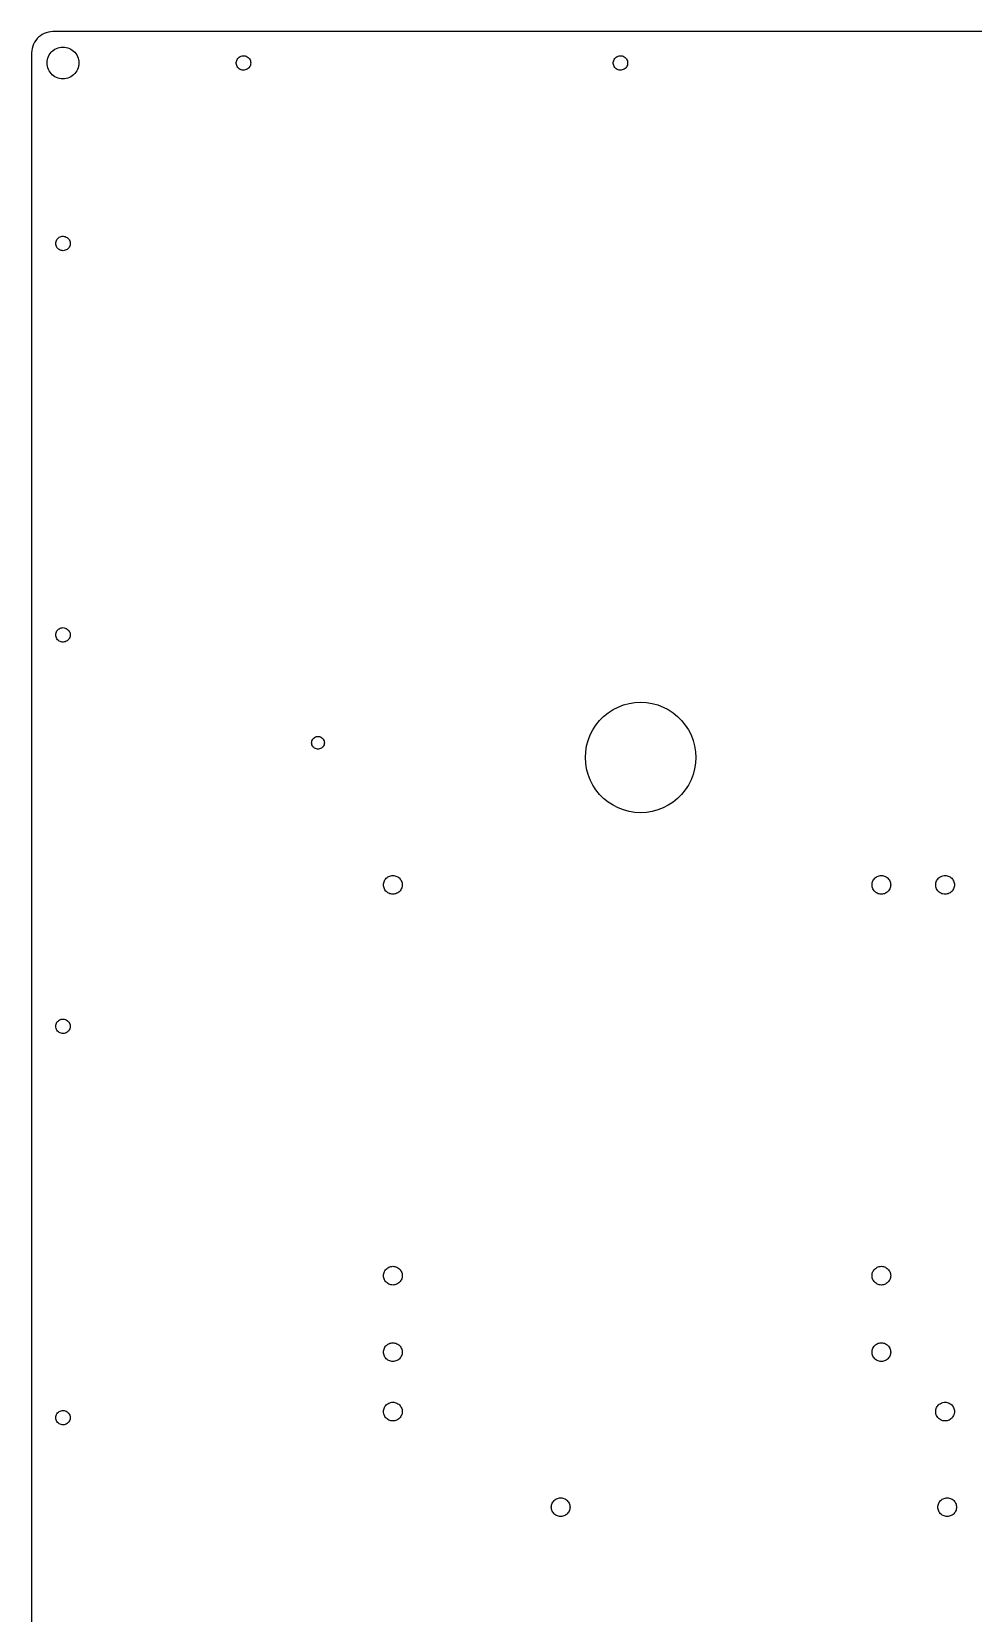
# Model space of a CAD drawing. Header units: metres. Extents: x -227 to 227, y -372 to 372.
# Drawn here: x -227.4 to -5.7, y 0 to 372.4 of the extents above; entities that cross this region are included whole.
import ezdxf

# ---------------------------------------------------------------- set-up
doc = ezdxf.new("R2010")
doc.units = ezdxf.units.M

msp = doc.modelspace()

# ---------------------------------------------------------------- linework, layer by layer
for p, q in [((-222.375, 372.375), (-222.898, 372.348)), ((222.375, 372.375), (-222.375, 372.375)), ((-227.13, 368.92), (-227.266, 368.415)), ((-226.943, 369.409), (-227.13, 368.92)), ((-226.705, 369.875), (-226.943, 369.409)), ((-226.42, 370.314), (-226.705, 369.875)), ((-226.091, 370.721), (-226.42, 370.314)), ((-225.721, 371.091), (-226.091, 370.721)), ((-225.314, 371.42), (-225.721, 371.091)), ((-224.875, 371.705), (-225.314, 371.42)), ((-224.409, 371.943), (-224.875, 371.705)), ((-223.92, 372.13), (-224.409, 371.943)), ((-223.415, 372.266), (-223.92, 372.13)), ((-222.898, 372.348), (-223.415, 372.266)), ((-221.159, 368.566), (-220.78, 368.668)), ((-220.78, 368.668), (-220.392, 368.729)), ((-220.392, 368.729), (-220, 368.75)), ((-220, 368.75), (-219.608, 368.729)), ((-219.608, 368.729), (-219.22, 368.668)), ((-219.22, 368.668), (-218.841, 368.566)), ((-227.348, 367.898), (-227.375, 367.375)), ((-227.375, 367.375), (-227.375, -367.375)), ((-227.266, 368.415), (-227.348, 367.898)), ((-223.75, 365), (-223.729, 365.392)), ((-223.729, 364.608), (-223.75, 365)), ((-223.729, 365.392), (-223.668, 365.78)), ((-223.668, 365.78), (-223.566, 366.159)), ((-223.566, 366.159), (-223.426, 366.525)), ((-223.426, 366.525), (-223.248, 366.875)), ((-223.248, 366.875), (-223.034, 367.204)), ((-223.034, 367.204), (-222.787, 367.509)), ((-222.787, 367.509), (-222.509, 367.787)), ((-222.509, 367.787), (-222.204, 368.034)), ((-222.204, 368.034), (-221.875, 368.248)), ((-221.875, 368.248), (-221.525, 368.426)), ((-221.525, 368.426), (-221.159, 368.566)), ((-218.841, 368.566), (-218.475, 368.426)), ((-218.475, 368.426), (-218.125, 368.248)), ((-218.125, 368.248), (-217.796, 368.034)), ((-217.796, 368.034), (-217.491, 367.787)), ((-217.491, 367.787), (-217.213, 367.509)), ((-217.213, 367.509), (-216.966, 367.204)), ((-216.966, 367.204), (-216.752, 366.875)), ((-216.752, 366.875), (-216.574, 366.525)), ((-216.574, 366.525), (-216.434, 366.159)), ((-216.434, 366.159), (-216.332, 365.78)), ((-216.332, 365.78), (-216.271, 365.392)), ((-216.271, 365.392), (-216.25, 365)), ((-216.25, 365), (-216.271, 364.608)), ((-179.195, 365.124), (-179.159, 365.37)), ((-179.195, 364.876), (-179.195, 365.124)), ((-179.159, 365.37), (-179.088, 365.607)), ((-179.088, 365.607), (-178.982, 365.832)), ((-178.982, 365.832), (-178.846, 366.039)), ((-178.846, 366.039), (-178.68, 366.224)), ((-178.68, 366.224), (-178.489, 366.383)), ((-178.489, 366.383), (-178.277, 366.512)), ((-178.277, 366.512), (-178.049, 366.609)), ((-178.049, 366.609), (-177.809, 366.672)), ((-177.809, 366.672), (-177.562, 366.699)), ((-177.562, 366.699), (-177.314, 366.69)), ((-177.314, 366.69), (-177.07, 366.645)), ((-177.07, 366.645), (-176.835, 366.565)), ((-176.835, 366.565), (-176.614, 366.451)), ((-176.614, 366.451), (-176.413, 366.307)), ((-176.413, 366.307), (-176.234, 366.134)), ((-176.234, 366.134), (-176.082, 365.938)), ((-176.082, 365.938), (-175.961, 365.722)), ((-175.961, 365.722), (-175.872, 365.49)), ((-175.872, 365.49), (-175.818, 365.248)), ((-175.818, 365.248), (-175.8, 365)), ((-175.8, 365), (-175.818, 364.752)), ((-90.4455, 365.124), (-90.4093, 365.37)), ((-90.4455, 364.876), (-90.4455, 365.124)), ((-90.4093, 365.37), (-90.3378, 365.607)), ((-90.3378, 365.607), (-90.2325, 365.832)), ((-90.2325, 365.832), (-90.0955, 366.039)), ((-90.0955, 366.039), (-89.9299, 366.224)), ((-89.9299, 366.224), (-89.7392, 366.383)), ((-89.7392, 366.383), (-89.5273, 366.512)), ((-89.5273, 366.512), (-89.2989, 366.609)), ((-89.2989, 366.609), (-89.0588, 366.672)), ((-89.0588, 366.672), (-88.8121, 366.699)), ((-88.8121, 366.699), (-88.5641, 366.69)), ((-88.5641, 366.69), (-88.32, 366.645)), ((-88.32, 366.645), (-88.0851, 366.565)), ((-88.0851, 366.565), (-87.8644, 366.451)), ((-87.8644, 366.451), (-87.6626, 366.307)), ((-87.6626, 366.307), (-87.4839, 366.134)), ((-87.4839, 366.134), (-87.3322, 365.938)), ((-87.3322, 365.938), (-87.2107, 365.722)), ((-87.2107, 365.722), (-87.1221, 365.49)), ((-87.1221, 365.49), (-87.0681, 365.248)), ((-87.0681, 365.248), (-87.05, 365)), ((-87.05, 365), (-87.0681, 364.752)), ((-223.668, 364.22), (-223.729, 364.608)), ((-223.566, 363.841), (-223.668, 364.22)), ((-223.426, 363.475), (-223.566, 363.841)), ((-223.248, 363.125), (-223.426, 363.475)), ((-223.034, 362.796), (-223.248, 363.125)), ((-222.787, 362.491), (-223.034, 362.796)), ((-222.509, 362.213), (-222.787, 362.491)), ((-222.204, 361.966), (-222.509, 362.213)), ((-221.875, 361.752), (-222.204, 361.966)), ((-221.525, 361.574), (-221.875, 361.752)), ((-221.159, 361.434), (-221.525, 361.574)), ((-220.78, 361.332), (-221.159, 361.434)), ((-220.392, 361.271), (-220.78, 361.332)), ((-220, 361.25), (-220.392, 361.271)), ((-219.608, 361.271), (-220, 361.25)), ((-219.22, 361.332), (-219.608, 361.271)), ((-218.841, 361.434), (-219.22, 361.332)), ((-218.475, 361.574), (-218.841, 361.434)), ((-218.125, 361.752), (-218.475, 361.574)), ((-217.796, 361.966), (-218.125, 361.752)), ((-217.491, 362.213), (-217.796, 361.966)), ((-217.213, 362.491), (-217.491, 362.213)), ((-216.966, 362.796), (-217.213, 362.491)), ((-216.752, 363.125), (-216.966, 362.796)), ((-216.574, 363.475), (-216.752, 363.125)), ((-216.434, 363.841), (-216.574, 363.475)), ((-216.332, 364.22), (-216.434, 363.841)), ((-216.271, 364.608), (-216.332, 364.22)), ((-179.159, 364.63), (-179.195, 364.876)), ((-179.088, 364.393), (-179.159, 364.63)), ((-178.982, 364.168), (-179.088, 364.393)), ((-178.846, 363.961), (-178.982, 364.168)), ((-178.68, 363.776), (-178.846, 363.961)), ((-178.489, 363.617), (-178.68, 363.776)), ((-178.277, 363.488), (-178.489, 363.617)), ((-178.049, 363.391), (-178.277, 363.488)), ((-177.809, 363.328), (-178.049, 363.391)), ((-177.562, 363.301), (-177.809, 363.328)), ((-177.314, 363.31), (-177.562, 363.301)), ((-177.07, 363.355), (-177.314, 363.31)), ((-176.835, 363.435), (-177.07, 363.355)), ((-176.614, 363.549), (-176.835, 363.435)), ((-176.413, 363.693), (-176.614, 363.549)), ((-176.234, 363.866), (-176.413, 363.693)), ((-176.082, 364.062), (-176.234, 363.866)), ((-175.961, 364.278), (-176.082, 364.062)), ((-175.872, 364.51), (-175.961, 364.278)), ((-175.818, 364.752), (-175.872, 364.51)), ((-90.4093, 364.63), (-90.4455, 364.876)), ((-90.3378, 364.393), (-90.4093, 364.63)), ((-90.2325, 364.168), (-90.3378, 364.393)), ((-90.0955, 363.961), (-90.2325, 364.168)), ((-89.9299, 363.776), (-90.0955, 363.961)), ((-89.7392, 363.617), (-89.9299, 363.776)), ((-89.5273, 363.488), (-89.7392, 363.617)), ((-89.2989, 363.391), (-89.5273, 363.488)), ((-89.0588, 363.328), (-89.2989, 363.391)), ((-88.8121, 363.301), (-89.0588, 363.328)), ((-88.5641, 363.31), (-88.8121, 363.301)), ((-88.32, 363.355), (-88.5641, 363.31)), ((-88.0851, 363.435), (-88.32, 363.355)), ((-87.8644, 363.549), (-88.0851, 363.435)), ((-87.6626, 363.693), (-87.8644, 363.549)), ((-87.4839, 363.866), (-87.6626, 363.693)), ((-87.3322, 364.062), (-87.4839, 363.866)), ((-87.2107, 364.278), (-87.3322, 364.062)), ((-87.1221, 364.51), (-87.2107, 364.278)), ((-87.0681, 364.752), (-87.1221, 364.51)), ((-220.886, 323.951), (-220.665, 324.065)), ((-220.665, 324.065), (-220.43, 324.145)), ((-220.43, 324.145), (-220.186, 324.19)), ((-220.186, 324.19), (-219.938, 324.199)), ((-219.938, 324.199), (-219.691, 324.172)), ((-219.691, 324.172), (-219.451, 324.109)), ((-219.451, 324.109), (-219.223, 324.012)), ((-219.223, 324.012), (-219.011, 323.883)), ((-221.7, 322.5), (-221.682, 322.748)), ((-221.682, 322.252), (-221.7, 322.5)), ((-221.682, 322.748), (-221.628, 322.99)), ((-221.628, 322.01), (-221.682, 322.252)), ((-221.628, 322.99), (-221.539, 323.222)), ((-221.539, 321.778), (-221.628, 322.01)), ((-221.539, 323.222), (-221.418, 323.438)), ((-221.418, 321.562), (-221.539, 321.778)), ((-221.418, 323.438), (-221.266, 323.634)), ((-221.266, 321.366), (-221.418, 321.562)), ((-221.266, 323.634), (-221.087, 323.807)), ((-221.087, 321.193), (-221.266, 321.366)), ((-221.087, 323.807), (-220.886, 323.951)), ((-220.886, 321.049), (-221.087, 321.193)), ((-220.665, 320.935), (-220.886, 321.049)), ((-220.43, 320.855), (-220.665, 320.935)), ((-220.186, 320.81), (-220.43, 320.855)), ((-219.938, 320.801), (-220.186, 320.81)), ((-219.691, 320.828), (-219.938, 320.801)), ((-219.451, 320.891), (-219.691, 320.828)), ((-219.223, 320.988), (-219.451, 320.891)), ((-219.011, 321.117), (-219.223, 320.988)), ((-219.011, 323.883), (-218.82, 323.724)), ((-218.82, 321.276), (-219.011, 321.117)), ((-218.82, 323.724), (-218.654, 323.539)), ((-218.654, 321.461), (-218.82, 321.276)), ((-218.654, 323.539), (-218.518, 323.332)), ((-218.518, 321.668), (-218.654, 321.461)), ((-218.518, 323.332), (-218.412, 323.107)), ((-218.412, 321.893), (-218.518, 321.668)), ((-218.412, 323.107), (-218.341, 322.87)), ((-218.341, 322.13), (-218.412, 321.893)), ((-218.341, 322.87), (-218.305, 322.624)), ((-218.305, 322.376), (-218.341, 322.13)), ((-218.305, 322.624), (-218.305, 322.376)), ((-221.628, 230.847), (-221.539, 231.079)), ((-221.539, 231.079), (-221.418, 231.295)), ((-221.418, 231.295), (-221.266, 231.492)), ((-221.266, 231.492), (-221.087, 231.664)), ((-221.087, 231.664), (-220.886, 231.808)), ((-220.886, 231.808), (-220.665, 231.922)), ((-220.665, 231.922), (-220.43, 232.002)), ((-220.43, 232.002), (-220.186, 232.047)), ((-220.186, 232.047), (-219.938, 232.056)), ((-219.938, 232.056), (-219.691, 232.029)), ((-219.691, 232.029), (-219.451, 231.966)), ((-219.451, 231.966), (-219.223, 231.869)), ((-219.223, 231.869), (-219.011, 231.74)), ((-219.011, 231.74), (-218.82, 231.581)), ((-218.82, 231.581), (-218.654, 231.396)), ((-218.654, 231.396), (-218.518, 231.189)), ((-218.518, 231.189), (-218.412, 230.964)), ((-218.412, 230.964), (-218.341, 230.727)), ((-221.7, 230.357), (-221.682, 230.605)), ((-221.682, 230.11), (-221.7, 230.357)), ((-221.682, 230.605), (-221.628, 230.847)), ((-221.628, 229.867), (-221.682, 230.11)), ((-221.539, 229.636), (-221.628, 229.867)), ((-221.418, 229.419), (-221.539, 229.636)), ((-221.266, 229.223), (-221.418, 229.419)), ((-221.087, 229.05), (-221.266, 229.223)), ((-220.886, 228.906), (-221.087, 229.05)), ((-220.665, 228.793), (-220.886, 228.906)), ((-220.43, 228.712), (-220.665, 228.793)), ((-220.186, 228.667), (-220.43, 228.712)), ((-219.938, 228.658), (-220.186, 228.667)), ((-219.691, 228.685), (-219.938, 228.658)), ((-219.451, 228.748), (-219.691, 228.685)), ((-219.223, 228.845), (-219.451, 228.748)), ((-219.011, 228.975), (-219.223, 228.845)), ((-218.82, 229.133), (-219.011, 228.975)), ((-218.654, 229.318), (-218.82, 229.133)), ((-218.518, 229.525), (-218.654, 229.318)), ((-218.412, 229.75), (-218.518, 229.525)), ((-218.341, 229.988), (-218.412, 229.75)), ((-218.341, 230.727), (-218.305, 230.481)), ((-218.305, 230.233), (-218.341, 229.988)), ((-218.305, 230.481), (-218.305, 230.233)), ((-91.6412, 212.017), (-90.5, 212.758)), ((-90.5, 212.758), (-89.2876, 213.376)), ((-89.2876, 213.376), (-88.0172, 213.864)), ((-88.0172, 213.864), (-86.7029, 214.216)), ((-86.7029, 214.216), (-85.3589, 214.429)), ((-85.3589, 214.429), (-84, 214.5)), ((-84, 214.5), (-82.6411, 214.429)), ((-82.6411, 214.429), (-81.2971, 214.216)), ((-81.2971, 214.216), (-79.9828, 213.864)), ((-79.9828, 213.864), (-78.7124, 213.376)), ((-78.7124, 213.376), (-77.5, 212.758)), ((-77.5, 212.758), (-76.3588, 212.017)), ((-95.2583, 208), (-94.5172, 209.141)), ((-94.5172, 209.141), (-93.6609, 210.199)), ((-93.6609, 210.199), (-92.6987, 211.161)), ((-92.6987, 211.161), (-91.6412, 212.017)), ((-76.3588, 212.017), (-75.3013, 211.161)), ((-75.3013, 211.161), (-74.3391, 210.199)), ((-74.3391, 210.199), (-73.4828, 209.141)), ((-73.4828, 209.141), (-72.7417, 208)), ((-161.45, 204.95), (-161.43, 205.197)), ((-161.43, 204.703), (-161.45, 204.95)), ((-161.43, 205.197), (-161.369, 205.437)), ((-161.369, 205.437), (-161.269, 205.664)), ((-161.269, 205.664), (-161.134, 205.871)), ((-161.134, 205.871), (-160.966, 206.054)), ((-160.966, 206.054), (-160.77, 206.206)), ((-160.77, 206.206), (-160.553, 206.324)), ((-160.553, 206.324), (-160.318, 206.404)), ((-160.318, 206.404), (-160.074, 206.445)), ((-160.074, 206.445), (-159.826, 206.445)), ((-159.826, 206.445), (-159.582, 206.404)), ((-159.582, 206.404), (-159.347, 206.324)), ((-159.347, 206.324), (-159.13, 206.206)), ((-159.13, 206.206), (-158.934, 206.054)), ((-158.934, 206.054), (-158.766, 205.871)), ((-158.766, 205.871), (-158.631, 205.664)), ((-158.631, 205.664), (-158.531, 205.437)), ((-158.531, 205.437), (-158.47, 205.197)), ((-158.47, 205.197), (-158.45, 204.95)), ((-158.45, 204.95), (-158.47, 204.703)), ((-96.7159, 204.203), (-96.3637, 205.517)), ((-96.3637, 205.517), (-95.8761, 206.788)), ((-95.8761, 206.788), (-95.2583, 208)), ((-72.7417, 208), (-72.1239, 206.788)), ((-72.1239, 206.788), (-71.6363, 205.517)), ((-71.6363, 205.517), (-71.2841, 204.203)), ((-161.369, 204.463), (-161.43, 204.703)), ((-161.269, 204.236), (-161.369, 204.463)), ((-161.134, 204.029), (-161.269, 204.236)), ((-160.966, 203.846), (-161.134, 204.029)), ((-160.77, 203.694), (-160.966, 203.846)), ((-160.553, 203.576), (-160.77, 203.694)), ((-160.318, 203.496), (-160.553, 203.576)), ((-160.074, 203.455), (-160.318, 203.496)), ((-159.826, 203.455), (-160.074, 203.455)), ((-159.582, 203.496), (-159.826, 203.455)), ((-159.347, 203.576), (-159.582, 203.496)), ((-159.13, 203.694), (-159.347, 203.576)), ((-158.934, 203.846), (-159.13, 203.694)), ((-158.766, 204.029), (-158.934, 203.846)), ((-158.631, 204.236), (-158.766, 204.029)), ((-158.531, 204.463), (-158.631, 204.236)), ((-158.47, 204.703), (-158.531, 204.463)), ((-97, 201.5), (-96.9288, 202.859)), ((-96.9288, 200.141), (-97, 201.5)), ((-96.9288, 202.859), (-96.7159, 204.203)), ((-71.2841, 204.203), (-71.0712, 202.859)), ((-71.0712, 202.859), (-71, 201.5)), ((-71, 201.5), (-71.0712, 200.141)), ((-96.7159, 198.797), (-96.9288, 200.141)), ((-96.3637, 197.483), (-96.7159, 198.797)), ((-95.8761, 196.212), (-96.3637, 197.483)), ((-71.6363, 197.483), (-72.1239, 196.212)), ((-71.2841, 198.797), (-71.6363, 197.483)), ((-71.0712, 200.141), (-71.2841, 198.797)), ((-95.2583, 195), (-95.8761, 196.212)), ((-94.5172, 193.859), (-95.2583, 195)), ((-93.6609, 192.801), (-94.5172, 193.859)), ((-73.4828, 193.859), (-74.3391, 192.801)), ((-72.7417, 195), (-73.4828, 193.859)), ((-72.1239, 196.212), (-72.7417, 195)), ((-92.6987, 191.839), (-93.6609, 192.801)), ((-91.6412, 190.983), (-92.6987, 191.839)), ((-90.5, 190.242), (-91.6412, 190.983)), ((-89.2876, 189.624), (-90.5, 190.242)), ((-77.5, 190.242), (-78.7124, 189.624)), ((-76.3588, 190.983), (-77.5, 190.242)), ((-75.3013, 191.839), (-76.3588, 190.983)), ((-74.3391, 192.801), (-75.3013, 191.839)), ((-88.0172, 189.136), (-89.2876, 189.624)), ((-86.7029, 188.784), (-88.0172, 189.136)), ((-85.3589, 188.571), (-86.7029, 188.784)), ((-84, 188.5), (-85.3589, 188.571)), ((-82.6411, 188.571), (-84, 188.5)), ((-81.2971, 188.784), (-82.6411, 188.571)), ((-79.9828, 189.136), (-81.2971, 188.784)), ((-78.7124, 189.624), (-79.9828, 189.136)), ((-144.52, 171.5), (-144.506, 171.746)), ((-144.506, 171.254), (-144.52, 171.5)), ((-144.506, 171.746), (-144.465, 171.99)), ((-144.465, 171.99), (-144.397, 172.227)), ((-144.397, 172.227), (-144.302, 172.455)), ((-144.302, 172.455), (-144.183, 172.67)), ((-144.183, 172.67), (-144.04, 172.872)), ((-144.04, 172.872), (-143.876, 173.056)), ((-143.876, 173.056), (-143.692, 173.22)), ((-143.692, 173.22), (-143.49, 173.363)), ((-143.49, 173.363), (-143.275, 173.482)), ((-143.275, 173.482), (-143.047, 173.577)), ((-143.047, 173.577), (-142.81, 173.645)), ((-142.81, 173.645), (-142.566, 173.686)), ((-142.566, 173.686), (-142.32, 173.7)), ((-142.32, 173.7), (-142.074, 173.686)), ((-142.074, 173.686), (-141.83, 173.645)), ((-141.83, 173.645), (-141.593, 173.577)), ((-141.593, 173.577), (-141.365, 173.482)), ((-141.365, 173.482), (-141.15, 173.363)), ((-141.15, 173.363), (-140.948, 173.22)), ((-140.948, 173.22), (-140.764, 173.056)), ((-140.764, 173.056), (-140.6, 172.872)), ((-140.6, 172.872), (-140.457, 172.67)), ((-140.457, 172.67), (-140.338, 172.455)), ((-140.338, 172.455), (-140.243, 172.227)), ((-140.243, 172.227), (-140.175, 171.99)), ((-140.175, 171.99), (-140.134, 171.746)), ((-140.134, 171.746), (-140.12, 171.5)), ((-140.12, 171.5), (-140.134, 171.254)), ((-29.52, 171.5), (-29.5062, 171.746)), ((-29.5062, 171.254), (-29.52, 171.5)), ((-29.5062, 171.746), (-29.4648, 171.99)), ((-29.4648, 171.99), (-29.3965, 172.227)), ((-29.3965, 172.227), (-29.3021, 172.455)), ((-29.3021, 172.455), (-29.1828, 172.67)), ((-29.1828, 172.67), (-29.04, 172.872)), ((-29.04, 172.872), (-28.8756, 173.056)), ((-28.8756, 173.056), (-28.6917, 173.22)), ((-28.6917, 173.22), (-28.4905, 173.363)), ((-28.4905, 173.363), (-28.2745, 173.482)), ((-28.2745, 173.482), (-28.0466, 173.577)), ((-28.0466, 173.577), (-27.8095, 173.645)), ((-27.8095, 173.645), (-27.5663, 173.686)), ((-27.5663, 173.686), (-27.32, 173.7)), ((-27.32, 173.7), (-27.0737, 173.686)), ((-27.0737, 173.686), (-26.8304, 173.645)), ((-26.8304, 173.645), (-26.5934, 173.577)), ((-26.5934, 173.577), (-26.3654, 173.482)), ((-26.3654, 173.482), (-26.1495, 173.363)), ((-26.1495, 173.363), (-25.9483, 173.22)), ((-25.9483, 173.22), (-25.7644, 173.056)), ((-25.7644, 173.056), (-25.6, 172.872)), ((-25.6, 172.872), (-25.4572, 172.67)), ((-25.4572, 172.67), (-25.3379, 172.455)), ((-25.3379, 172.455), (-25.2435, 172.227)), ((-25.2435, 172.227), (-25.1752, 171.99)), ((-25.1752, 171.99), (-25.1338, 171.746)), ((-25.1338, 171.746), (-25.12, 171.5)), ((-25.12, 171.5), (-25.1338, 171.254)), ((-14.52, 171.5), (-14.5062, 171.746)), ((-14.5062, 171.254), (-14.52, 171.5)), ((-14.5062, 171.746), (-14.4648, 171.99)), ((-14.4648, 171.99), (-14.3965, 172.227)), ((-14.3965, 172.227), (-14.3021, 172.455)), ((-14.3021, 172.455), (-14.1828, 172.67)), ((-14.1828, 172.67), (-14.04, 172.872)), ((-14.04, 172.872), (-13.8756, 173.056)), ((-13.8756, 173.056), (-13.6917, 173.22)), ((-13.6917, 173.22), (-13.4905, 173.363)), ((-13.4905, 173.363), (-13.2745, 173.482)), ((-13.2745, 173.482), (-13.0466, 173.577)), ((-13.0466, 173.577), (-12.8095, 173.645)), ((-12.8095, 173.645), (-12.5663, 173.686)), ((-12.5663, 173.686), (-12.32, 173.7)), ((-12.32, 173.7), (-12.0737, 173.686)), ((-12.0737, 173.686), (-11.8304, 173.645)), ((-11.8304, 173.645), (-11.5934, 173.577)), ((-11.5934, 173.577), (-11.3654, 173.482)), ((-11.3654, 173.482), (-11.1495, 173.363)), ((-11.1495, 173.363), (-10.9483, 173.22)), ((-10.9483, 173.22), (-10.7644, 173.056)), ((-10.7644, 173.056), (-10.6, 172.872)), ((-10.6, 172.872), (-10.4572, 172.67)), ((-10.4572, 172.67), (-10.3379, 172.455)), ((-10.3379, 172.455), (-10.2435, 172.227)), ((-10.2435, 172.227), (-10.1752, 171.99)), ((-10.1752, 171.99), (-10.1338, 171.746)), ((-10.1338, 171.746), (-10.12, 171.5)), ((-10.12, 171.5), (-10.1338, 171.254)), ((-144.465, 171.01), (-144.506, 171.254)), ((-144.397, 170.773), (-144.465, 171.01)), ((-144.302, 170.545), (-144.397, 170.773)), ((-144.183, 170.33), (-144.302, 170.545)), ((-144.04, 170.128), (-144.183, 170.33)), ((-143.876, 169.944), (-144.04, 170.128)), ((-143.692, 169.78), (-143.876, 169.944)), ((-143.49, 169.637), (-143.692, 169.78)), ((-143.275, 169.518), (-143.49, 169.637)), ((-143.047, 169.423), (-143.275, 169.518)), ((-142.81, 169.355), (-143.047, 169.423)), ((-142.566, 169.314), (-142.81, 169.355)), ((-142.32, 169.3), (-142.566, 169.314)), ((-142.074, 169.314), (-142.32, 169.3)), ((-141.83, 169.355), (-142.074, 169.314)), ((-141.593, 169.423), (-141.83, 169.355)), ((-141.365, 169.518), (-141.593, 169.423)), ((-141.15, 169.637), (-141.365, 169.518)), ((-140.948, 169.78), (-141.15, 169.637)), ((-140.764, 169.944), (-140.948, 169.78)), ((-140.6, 170.128), (-140.764, 169.944)), ((-140.457, 170.33), (-140.6, 170.128)), ((-140.338, 170.545), (-140.457, 170.33)), ((-140.243, 170.773), (-140.338, 170.545)), ((-140.175, 171.01), (-140.243, 170.773)), ((-140.134, 171.254), (-140.175, 171.01)), ((-29.4648, 171.01), (-29.5062, 171.254)), ((-29.3965, 170.773), (-29.4648, 171.01)), ((-29.3021, 170.545), (-29.3965, 170.773)), ((-29.1828, 170.33), (-29.3021, 170.545)), ((-29.04, 170.128), (-29.1828, 170.33)), ((-28.8756, 169.944), (-29.04, 170.128)), ((-28.6917, 169.78), (-28.8756, 169.944)), ((-28.4905, 169.637), (-28.6917, 169.78)), ((-28.2745, 169.518), (-28.4905, 169.637)), ((-28.0466, 169.423), (-28.2745, 169.518)), ((-27.8095, 169.355), (-28.0466, 169.423)), ((-27.5663, 169.314), (-27.8095, 169.355)), ((-27.32, 169.3), (-27.5663, 169.314)), ((-27.0737, 169.314), (-27.32, 169.3)), ((-26.8304, 169.355), (-27.0737, 169.314)), ((-26.5934, 169.423), (-26.8304, 169.355)), ((-26.3654, 169.518), (-26.5934, 169.423)), ((-26.1495, 169.637), (-26.3654, 169.518)), ((-25.9483, 169.78), (-26.1495, 169.637)), ((-25.7644, 169.944), (-25.9483, 169.78)), ((-25.6, 170.128), (-25.7644, 169.944)), ((-25.4572, 170.33), (-25.6, 170.128)), ((-25.3379, 170.545), (-25.4572, 170.33)), ((-25.2435, 170.773), (-25.3379, 170.545)), ((-25.1752, 171.01), (-25.2435, 170.773)), ((-25.1338, 171.254), (-25.1752, 171.01)), ((-14.4648, 171.01), (-14.5062, 171.254)), ((-14.3965, 170.773), (-14.4648, 171.01)), ((-14.3021, 170.545), (-14.3965, 170.773)), ((-14.1828, 170.33), (-14.3021, 170.545)), ((-14.04, 170.128), (-14.1828, 170.33)), ((-13.8756, 169.944), (-14.04, 170.128)), ((-13.6917, 169.78), (-13.8756, 169.944)), ((-13.4905, 169.637), (-13.6917, 169.78)), ((-13.2745, 169.518), (-13.4905, 169.637)), ((-13.0466, 169.423), (-13.2745, 169.518)), ((-12.8095, 169.355), (-13.0466, 169.423)), ((-12.5663, 169.314), (-12.8095, 169.355)), ((-12.32, 169.3), (-12.5663, 169.314)), ((-12.0737, 169.314), (-12.32, 169.3)), ((-11.8304, 169.355), (-12.0737, 169.314)), ((-11.5934, 169.423), (-11.8304, 169.355)), ((-11.3654, 169.518), (-11.5934, 169.423)), ((-11.1495, 169.637), (-11.3654, 169.518)), ((-10.9483, 169.78), (-11.1495, 169.637)), ((-10.7644, 169.944), (-10.9483, 169.78)), ((-10.6, 170.128), (-10.7644, 169.944)), ((-10.4572, 170.33), (-10.6, 170.128)), ((-10.3379, 170.545), (-10.4572, 170.33)), ((-10.2435, 170.773), (-10.3379, 170.545)), ((-10.1752, 171.01), (-10.2435, 170.773)), ((-10.1338, 171.254), (-10.1752, 171.01)), ((-221.7, 138.214), (-221.682, 138.462)), ((-221.682, 137.967), (-221.7, 138.214)), ((-221.682, 138.462), (-221.628, 138.704)), ((-221.628, 137.725), (-221.682, 137.967)), ((-221.628, 138.704), (-221.539, 138.936)), ((-221.539, 138.936), (-221.418, 139.152)), ((-221.418, 139.152), (-221.266, 139.349)), ((-221.266, 139.349), (-221.087, 139.521)), ((-221.087, 139.521), (-220.886, 139.665)), ((-220.886, 139.665), (-220.665, 139.779)), ((-220.665, 139.779), (-220.43, 139.859)), ((-220.43, 139.859), (-220.186, 139.904)), ((-220.186, 139.904), (-219.938, 139.913)), ((-219.938, 139.913), (-219.691, 139.886)), ((-219.691, 139.886), (-219.451, 139.823)), ((-219.451, 139.823), (-219.223, 139.726)), ((-219.223, 139.726), (-219.011, 139.597)), ((-219.011, 139.597), (-218.82, 139.438)), ((-218.82, 139.438), (-218.654, 139.253)), ((-218.654, 139.253), (-218.518, 139.046)), ((-218.518, 139.046), (-218.412, 138.822)), ((-218.412, 138.822), (-218.341, 138.584)), ((-218.341, 137.845), (-218.412, 137.607)), ((-218.341, 138.584), (-218.305, 138.338)), ((-218.305, 138.09), (-218.341, 137.845)), ((-218.305, 138.338), (-218.305, 138.09)), ((-221.539, 137.493), (-221.628, 137.725)), ((-221.418, 137.276), (-221.539, 137.493)), ((-221.266, 137.08), (-221.418, 137.276)), ((-221.087, 136.908), (-221.266, 137.08)), ((-220.886, 136.763), (-221.087, 136.908)), ((-220.665, 136.65), (-220.886, 136.763)), ((-220.43, 136.57), (-220.665, 136.65)), ((-220.186, 136.524), (-220.43, 136.57)), ((-219.938, 136.515), (-220.186, 136.524)), ((-219.691, 136.543), (-219.938, 136.515)), ((-219.451, 136.605), (-219.691, 136.543)), ((-219.223, 136.702), (-219.451, 136.605)), ((-219.011, 136.832), (-219.223, 136.702)), ((-218.82, 136.99), (-219.011, 136.832)), ((-218.654, 137.175), (-218.82, 136.99)), ((-218.518, 137.382), (-218.654, 137.175)), ((-218.412, 137.607), (-218.518, 137.382)), ((-144.52, 79.5), (-144.506, 79.7463)), ((-144.506, 79.2537), (-144.52, 79.5)), ((-144.506, 79.7463), (-144.465, 79.9895)), ((-144.465, 79.0105), (-144.506, 79.2537)), ((-144.465, 79.9895), (-144.397, 80.2266)), ((-144.397, 78.7734), (-144.465, 79.0105)), ((-144.397, 80.2266), (-144.302, 80.4545)), ((-144.302, 78.5455), (-144.397, 78.7734)), ((-144.302, 80.4545), (-144.183, 80.6705)), ((-144.183, 78.3295), (-144.302, 78.5455)), ((-144.183, 80.6705), (-144.04, 80.8717)), ((-144.04, 78.1283), (-144.183, 78.3295)), ((-144.04, 80.8717), (-143.876, 81.0556)), ((-143.876, 81.0556), (-143.692, 81.22)), ((-143.692, 81.22), (-143.49, 81.3628)), ((-143.49, 81.3628), (-143.275, 81.4821)), ((-143.275, 81.4821), (-143.047, 81.5765)), ((-143.047, 81.5765), (-142.81, 81.6448)), ((-142.81, 81.6448), (-142.566, 81.6862)), ((-142.566, 81.6862), (-142.32, 81.7)), ((-142.32, 81.7), (-142.074, 81.6862)), ((-142.074, 81.6862), (-141.83, 81.6448)), ((-141.83, 81.6448), (-141.593, 81.5765)), ((-141.593, 81.5765), (-141.365, 81.4821)), ((-141.365, 81.4821), (-141.15, 81.3628)), ((-141.15, 81.3628), (-140.948, 81.22)), ((-140.948, 81.22), (-140.764, 81.0556)), ((-140.764, 81.0556), (-140.6, 80.8717)), ((-140.6, 80.8717), (-140.457, 80.6705)), ((-140.457, 78.3295), (-140.6, 78.1283)), ((-140.457, 80.6705), (-140.338, 80.4545)), ((-140.338, 78.5455), (-140.457, 78.3295)), ((-140.338, 80.4545), (-140.243, 80.2266)), ((-140.243, 78.7734), (-140.338, 78.5455)), ((-140.243, 80.2266), (-140.175, 79.9895)), ((-140.175, 79.0105), (-140.243, 78.7734)), ((-140.175, 79.9895), (-140.134, 79.7463)), ((-140.134, 79.2537), (-140.175, 79.0105)), ((-140.134, 79.7463), (-140.12, 79.5)), ((-140.12, 79.5), (-140.134, 79.2537)), ((-29.52, 79.5), (-29.5062, 79.7463)), ((-29.5062, 79.2537), (-29.52, 79.5)), ((-29.5062, 79.7463), (-29.4648, 79.9895)), ((-29.4648, 79.0105), (-29.5062, 79.2537)), ((-29.4648, 79.9895), (-29.3965, 80.2266)), ((-29.3965, 78.7734), (-29.4648, 79.0105)), ((-29.3965, 80.2266), (-29.3021, 80.4545)), ((-29.3021, 78.5455), (-29.3965, 78.7734)), ((-29.3021, 80.4545), (-29.1828, 80.6705)), ((-29.1828, 78.3295), (-29.3021, 78.5455)), ((-29.1828, 80.6705), (-29.04, 80.8717)), ((-29.04, 78.1283), (-29.1828, 78.3295)), ((-29.04, 80.8717), (-28.8756, 81.0556)), ((-28.8756, 81.0556), (-28.6917, 81.22)), ((-28.6917, 81.22), (-28.4905, 81.3628)), ((-28.4905, 81.3628), (-28.2745, 81.4821)), ((-28.2745, 81.4821), (-28.0466, 81.5765)), ((-28.0466, 81.5765), (-27.8095, 81.6448)), ((-27.8095, 81.6448), (-27.5663, 81.6862)), ((-27.5663, 81.6862), (-27.32, 81.7)), ((-27.32, 81.7), (-27.0737, 81.6862)), ((-27.0737, 81.6862), (-26.8304, 81.6448)), ((-26.8304, 81.6448), (-26.5934, 81.5765)), ((-26.5934, 81.5765), (-26.3654, 81.4821)), ((-26.3654, 81.4821), (-26.1495, 81.3628)), ((-26.1495, 81.3628), (-25.9483, 81.22)), ((-25.9483, 81.22), (-25.7644, 81.0556)), ((-25.7644, 81.0556), (-25.6, 80.8717)), ((-25.6, 80.8717), (-25.4572, 80.6705)), ((-25.4572, 78.3295), (-25.6, 78.1283)), ((-25.4572, 80.6705), (-25.3379, 80.4545)), ((-25.3379, 78.5455), (-25.4572, 78.3295)), ((-25.3379, 80.4545), (-25.2435, 80.2266)), ((-25.2435, 78.7734), (-25.3379, 78.5455)), ((-25.2435, 80.2266), (-25.1752, 79.9895)), ((-25.1752, 79.0105), (-25.2435, 78.7734)), ((-25.1752, 79.9895), (-25.1338, 79.7463)), ((-25.1338, 79.2537), (-25.1752, 79.0105)), ((-25.1338, 79.7463), (-25.12, 79.5)), ((-25.12, 79.5), (-25.1338, 79.2537)), ((-143.876, 77.9444), (-144.04, 78.1283)), ((-143.692, 77.78), (-143.876, 77.9444)), ((-143.49, 77.6372), (-143.692, 77.78)), ((-143.275, 77.5179), (-143.49, 77.6372)), ((-143.047, 77.4234), (-143.275, 77.5179)), ((-142.81, 77.3551), (-143.047, 77.4234)), ((-142.566, 77.3138), (-142.81, 77.3551)), ((-142.32, 77.3), (-142.566, 77.3138)), ((-142.074, 77.3138), (-142.32, 77.3)), ((-141.83, 77.3551), (-142.074, 77.3138)), ((-141.593, 77.4234), (-141.83, 77.3551)), ((-141.365, 77.5179), (-141.593, 77.4234)), ((-141.15, 77.6372), (-141.365, 77.5179)), ((-140.948, 77.78), (-141.15, 77.6372)), ((-140.764, 77.9444), (-140.948, 77.78)), ((-140.6, 78.1283), (-140.764, 77.9444)), ((-28.8756, 77.9444), (-29.04, 78.1283)), ((-28.6917, 77.78), (-28.8756, 77.9444)), ((-28.4905, 77.6372), (-28.6917, 77.78)), ((-28.2745, 77.5179), (-28.4905, 77.6372)), ((-28.0466, 77.4234), (-28.2745, 77.5179)), ((-27.8095, 77.3551), (-28.0466, 77.4234)), ((-27.5663, 77.3138), (-27.8095, 77.3551)), ((-27.32, 77.3), (-27.5663, 77.3138)), ((-27.0737, 77.3138), (-27.32, 77.3)), ((-26.8304, 77.3551), (-27.0737, 77.3138)), ((-26.5934, 77.4234), (-26.8304, 77.3551)), ((-26.3654, 77.5179), (-26.5934, 77.4234)), ((-26.1495, 77.6372), (-26.3654, 77.5179)), ((-25.9483, 77.78), (-26.1495, 77.6372)), ((-25.7644, 77.9444), (-25.9483, 77.78)), ((-25.6, 78.1283), (-25.7644, 77.9444)), ((-143.692, 63.22), (-143.49, 63.3628)), ((-143.49, 63.3628), (-143.275, 63.4821)), ((-143.275, 63.4821), (-143.047, 63.5765)), ((-143.047, 63.5765), (-142.81, 63.6448)), ((-142.81, 63.6448), (-142.566, 63.6862)), ((-142.566, 63.6862), (-142.32, 63.7)), ((-142.32, 63.7), (-142.074, 63.6862)), ((-142.074, 63.6862), (-141.83, 63.6448)), ((-141.83, 63.6448), (-141.593, 63.5765)), ((-141.593, 63.5765), (-141.365, 63.4821)), ((-141.365, 63.4821), (-141.15, 63.3628)), ((-141.15, 63.3628), (-140.948, 63.22)), ((-28.6917, 63.22), (-28.4905, 63.3628)), ((-28.4905, 63.3628), (-28.2745, 63.4821)), ((-28.2745, 63.4821), (-28.0466, 63.5765)), ((-28.0466, 63.5765), (-27.8095, 63.6448)), ((-27.8095, 63.6448), (-27.5663, 63.6862)), ((-27.5663, 63.6862), (-27.32, 63.7)), ((-27.32, 63.7), (-27.0737, 63.6862)), ((-27.0737, 63.6862), (-26.8304, 63.6448)), ((-26.8304, 63.6448), (-26.5934, 63.5765)), ((-26.5934, 63.5765), (-26.3654, 63.4821)), ((-26.3654, 63.4821), (-26.1495, 63.3628)), ((-26.1495, 63.3628), (-25.9483, 63.22)), ((-144.52, 61.5), (-144.506, 61.7463)), ((-144.506, 61.2537), (-144.52, 61.5)), ((-144.506, 61.7463), (-144.465, 61.9895)), ((-144.465, 61.0105), (-144.506, 61.2537)), ((-144.465, 61.9895), (-144.397, 62.2266)), ((-144.397, 60.7734), (-144.465, 61.0105)), ((-144.397, 62.2266), (-144.302, 62.4545)), ((-144.302, 60.5455), (-144.397, 60.7734)), ((-144.302, 62.4545), (-144.183, 62.6705)), ((-144.183, 60.3295), (-144.302, 60.5455)), ((-144.183, 62.6705), (-144.04, 62.8717)), ((-144.04, 60.1283), (-144.183, 60.3295)), ((-144.04, 62.8717), (-143.876, 63.0556)), ((-143.876, 59.9444), (-144.04, 60.1283)), ((-143.876, 63.0556), (-143.692, 63.22)), ((-143.692, 59.78), (-143.876, 59.9444)), ((-143.49, 59.6372), (-143.692, 59.78)), ((-143.275, 59.5179), (-143.49, 59.6372)), ((-141.15, 59.6372), (-141.365, 59.5179)), ((-140.948, 59.78), (-141.15, 59.6372)), ((-140.948, 63.22), (-140.764, 63.0556)), ((-140.764, 59.9444), (-140.948, 59.78)), ((-140.764, 63.0556), (-140.6, 62.8717)), ((-140.6, 60.1283), (-140.764, 59.9444)), ((-140.6, 62.8717), (-140.457, 62.6705)), ((-140.457, 60.3295), (-140.6, 60.1283)), ((-140.457, 62.6705), (-140.338, 62.4545)), ((-140.338, 60.5455), (-140.457, 60.3295)), ((-140.338, 62.4545), (-140.243, 62.2266)), ((-140.243, 60.7734), (-140.338, 60.5455)), ((-140.243, 62.2266), (-140.175, 61.9895)), ((-140.175, 61.0105), (-140.243, 60.7734)), ((-140.175, 61.9895), (-140.134, 61.7463)), ((-140.134, 61.2537), (-140.175, 61.0105)), ((-140.134, 61.7463), (-140.12, 61.5)), ((-140.12, 61.5), (-140.134, 61.2537)), ((-29.52, 61.5), (-29.5062, 61.7463)), ((-29.5062, 61.2537), (-29.52, 61.5)), ((-29.5062, 61.7463), (-29.4648, 61.9895)), ((-29.4648, 61.0105), (-29.5062, 61.2537)), ((-29.4648, 61.9895), (-29.3965, 62.2266)), ((-29.3965, 60.7734), (-29.4648, 61.0105)), ((-29.3965, 62.2266), (-29.3021, 62.4545)), ((-29.3021, 60.5455), (-29.3965, 60.7734)), ((-29.3021, 62.4545), (-29.1828, 62.6705)), ((-29.1828, 60.3295), (-29.3021, 60.5455)), ((-29.1828, 62.6705), (-29.04, 62.8717)), ((-29.04, 60.1283), (-29.1828, 60.3295)), ((-29.04, 62.8717), (-28.8756, 63.0556)), ((-28.8756, 59.9444), (-29.04, 60.1283)), ((-28.8756, 63.0556), (-28.6917, 63.22)), ((-28.6917, 59.78), (-28.8756, 59.9444)), ((-28.4905, 59.6372), (-28.6917, 59.78)), ((-28.2745, 59.5179), (-28.4905, 59.6372)), ((-26.1495, 59.6372), (-26.3654, 59.5179)), ((-25.9483, 59.78), (-26.1495, 59.6372)), ((-25.9483, 63.22), (-25.7644, 63.0556)), ((-25.7644, 59.9444), (-25.9483, 59.78)), ((-25.7644, 63.0556), (-25.6, 62.8717)), ((-25.6, 60.1283), (-25.7644, 59.9444)), ((-25.6, 62.8717), (-25.4572, 62.6705)), ((-25.4572, 60.3295), (-25.6, 60.1283)), ((-25.4572, 62.6705), (-25.3379, 62.4545)), ((-25.3379, 60.5455), (-25.4572, 60.3295)), ((-25.3379, 62.4545), (-25.2435, 62.2266)), ((-25.2435, 60.7734), (-25.3379, 60.5455)), ((-25.2435, 62.2266), (-25.1752, 61.9895)), ((-25.1752, 61.0105), (-25.2435, 60.7734)), ((-25.1752, 61.9895), (-25.1338, 61.7463)), ((-25.1338, 61.2537), (-25.1752, 61.0105)), ((-25.1338, 61.7463), (-25.12, 61.5)), ((-25.12, 61.5), (-25.1338, 61.2537)), ((-143.047, 59.4234), (-143.275, 59.5179)), ((-142.81, 59.3551), (-143.047, 59.4234)), ((-142.566, 59.3138), (-142.81, 59.3551)), ((-142.32, 59.3), (-142.566, 59.3138)), ((-142.074, 59.3138), (-142.32, 59.3)), ((-141.83, 59.3551), (-142.074, 59.3138)), ((-141.593, 59.4234), (-141.83, 59.3551)), ((-141.365, 59.5179), (-141.593, 59.4234)), ((-28.0466, 59.4234), (-28.2745, 59.5179)), ((-27.8095, 59.3551), (-28.0466, 59.4234)), ((-27.5663, 59.3138), (-27.8095, 59.3551)), ((-27.32, 59.3), (-27.5663, 59.3138)), ((-27.0737, 59.3138), (-27.32, 59.3)), ((-26.8304, 59.3551), (-27.0737, 59.3138)), ((-26.5934, 59.4234), (-26.8304, 59.3551)), ((-26.3654, 59.5179), (-26.5934, 59.4234)), ((-144.397, 48.2266), (-144.302, 48.4545)), ((-144.302, 48.4545), (-144.183, 48.6705)), ((-144.183, 48.6705), (-144.04, 48.8717)), ((-144.04, 48.8717), (-143.876, 49.0556)), ((-143.876, 49.0556), (-143.692, 49.22)), ((-143.692, 49.22), (-143.49, 49.3628)), ((-143.49, 49.3628), (-143.275, 49.4821)), ((-143.275, 49.4821), (-143.047, 49.5765)), ((-143.047, 49.5765), (-142.81, 49.6448)), ((-142.81, 49.6448), (-142.566, 49.6862)), ((-142.566, 49.6862), (-142.32, 49.7)), ((-142.32, 49.7), (-142.074, 49.6862)), ((-142.074, 49.6862), (-141.83, 49.6448)), ((-141.83, 49.6448), (-141.593, 49.5765)), ((-141.593, 49.5765), (-141.365, 49.4821)), ((-141.365, 49.4821), (-141.15, 49.3628)), ((-141.15, 49.3628), (-140.948, 49.22)), ((-140.948, 49.22), (-140.764, 49.0556)), ((-140.764, 49.0556), (-140.6, 48.8717)), ((-140.6, 48.8717), (-140.457, 48.6705)), ((-140.457, 48.6705), (-140.338, 48.4545)), ((-140.338, 48.4545), (-140.243, 48.2266)), ((-14.3965, 48.2266), (-14.3021, 48.4545)), ((-14.3021, 48.4545), (-14.1828, 48.6705)), ((-14.1828, 48.6705), (-14.04, 48.8717)), ((-14.04, 48.8717), (-13.8756, 49.0556)), ((-13.8756, 49.0556), (-13.6917, 49.22)), ((-13.6917, 49.22), (-13.4905, 49.3628)), ((-13.4905, 49.3628), (-13.2745, 49.4821)), ((-13.2745, 49.4821), (-13.0466, 49.5765)), ((-13.0466, 49.5765), (-12.8095, 49.6448)), ((-12.8095, 49.6448), (-12.5663, 49.6862)), ((-12.5663, 49.6862), (-12.32, 49.7)), ((-12.32, 49.7), (-12.0737, 49.6862)), ((-12.0737, 49.6862), (-11.8304, 49.6448)), ((-11.8304, 49.6448), (-11.5934, 49.5765)), ((-11.5934, 49.5765), (-11.3654, 49.4821)), ((-11.3654, 49.4821), (-11.1495, 49.3628)), ((-11.1495, 49.3628), (-10.9483, 49.22)), ((-10.9483, 49.22), (-10.7644, 49.0556)), ((-10.7644, 49.0556), (-10.6, 48.8717)), ((-10.6, 48.8717), (-10.4572, 48.6705)), ((-10.4572, 48.6705), (-10.3379, 48.4545)), ((-10.3379, 48.4545), (-10.2435, 48.2266)), ((-221.7, 46.0714), (-221.682, 46.3189)), ((-221.682, 45.8239), (-221.7, 46.0714)), ((-221.682, 46.3189), (-221.628, 46.5612)), ((-221.628, 45.5816), (-221.682, 45.8239)), ((-221.628, 46.5612), (-221.539, 46.793)), ((-221.539, 45.3499), (-221.628, 45.5816)), ((-221.539, 46.793), (-221.418, 47.0094)), ((-221.418, 45.1334), (-221.539, 45.3499)), ((-221.418, 47.0094), (-221.266, 47.2059)), ((-221.266, 44.937), (-221.418, 45.1334)), ((-221.266, 47.2059), (-221.087, 47.3781)), ((-221.087, 44.7647), (-221.266, 44.937)), ((-221.087, 47.3781), (-220.886, 47.5225)), ((-220.886, 44.6203), (-221.087, 44.7647)), ((-220.886, 47.5225), (-220.665, 47.636)), ((-220.665, 47.636), (-220.43, 47.7161)), ((-220.43, 47.7161), (-220.186, 47.7612)), ((-220.186, 47.7612), (-219.938, 47.7703)), ((-219.938, 47.7703), (-219.691, 47.7431)), ((-219.691, 47.7431), (-219.451, 47.6804)), ((-219.451, 47.6804), (-219.223, 47.5833)), ((-219.223, 47.5833), (-219.011, 47.454)), ((-219.011, 44.6888), (-219.223, 44.5595)), ((-219.011, 47.454), (-218.82, 47.2953)), ((-218.82, 44.8476), (-219.011, 44.6888)), ((-218.82, 47.2953), (-218.654, 47.1104)), ((-218.654, 45.0324), (-218.82, 44.8476)), ((-218.654, 47.1104), (-218.518, 46.9034)), ((-218.518, 45.2394), (-218.654, 45.0324)), ((-218.518, 46.9034), (-218.412, 46.6787)), ((-218.412, 45.4641), (-218.518, 45.2394)), ((-218.412, 46.6787), (-218.341, 46.4411)), ((-218.341, 45.7018), (-218.412, 45.4641)), ((-218.341, 46.4411), (-218.305, 46.1955)), ((-218.305, 45.9473), (-218.341, 45.7018)), ((-218.305, 46.1955), (-218.305, 45.9473)), ((-144.52, 47.5), (-144.506, 47.7463)), ((-144.506, 47.2537), (-144.52, 47.5)), ((-144.506, 47.7463), (-144.465, 47.9895)), ((-144.465, 47.0105), (-144.506, 47.2537)), ((-144.465, 47.9895), (-144.397, 48.2266)), ((-144.397, 46.7734), (-144.465, 47.0105)), ((-144.302, 46.5455), (-144.397, 46.7734)), ((-144.183, 46.3295), (-144.302, 46.5455)), ((-144.04, 46.1283), (-144.183, 46.3295)), ((-143.876, 45.9444), (-144.04, 46.1283)), ((-143.692, 45.78), (-143.876, 45.9444)), ((-143.49, 45.6372), (-143.692, 45.78)), ((-143.275, 45.5179), (-143.49, 45.6372)), ((-143.047, 45.4234), (-143.275, 45.5179)), ((-142.81, 45.3551), (-143.047, 45.4234)), ((-142.566, 45.3138), (-142.81, 45.3551)), ((-142.32, 45.3), (-142.566, 45.3138)), ((-142.074, 45.3138), (-142.32, 45.3)), ((-141.83, 45.3551), (-142.074, 45.3138)), ((-141.593, 45.4234), (-141.83, 45.3551)), ((-141.365, 45.5179), (-141.593, 45.4234)), ((-141.15, 45.6372), (-141.365, 45.5179)), ((-140.948, 45.78), (-141.15, 45.6372)), ((-140.764, 45.9444), (-140.948, 45.78)), ((-140.6, 46.1283), (-140.764, 45.9444)), ((-140.457, 46.3295), (-140.6, 46.1283)), ((-140.338, 46.5455), (-140.457, 46.3295)), ((-140.243, 46.7734), (-140.338, 46.5455)), ((-140.243, 48.2266), (-140.175, 47.9895)), ((-140.175, 47.0105), (-140.243, 46.7734)), ((-140.175, 47.9895), (-140.134, 47.7463)), ((-140.134, 47.2537), (-140.175, 47.0105)), ((-140.134, 47.7463), (-140.12, 47.5)), ((-140.12, 47.5), (-140.134, 47.2537)), ((-14.52, 47.5), (-14.5062, 47.7463)), ((-14.5062, 47.2537), (-14.52, 47.5)), ((-14.5062, 47.7463), (-14.4648, 47.9895)), ((-14.4648, 47.0105), (-14.5062, 47.2537)), ((-14.4648, 47.9895), (-14.3965, 48.2266)), ((-14.3965, 46.7734), (-14.4648, 47.0105)), ((-14.3021, 46.5455), (-14.3965, 46.7734)), ((-14.1828, 46.3295), (-14.3021, 46.5455)), ((-14.04, 46.1283), (-14.1828, 46.3295)), ((-13.8756, 45.9444), (-14.04, 46.1283)), ((-13.6917, 45.78), (-13.8756, 45.9444)), ((-13.4905, 45.6372), (-13.6917, 45.78)), ((-13.2745, 45.5179), (-13.4905, 45.6372)), ((-13.0466, 45.4234), (-13.2745, 45.5179)), ((-12.8095, 45.3551), (-13.0466, 45.4234)), ((-12.5663, 45.3138), (-12.8095, 45.3551)), ((-12.32, 45.3), (-12.5663, 45.3138)), ((-12.0737, 45.3138), (-12.32, 45.3)), ((-11.8304, 45.3551), (-12.0737, 45.3138)), ((-11.5934, 45.4234), (-11.8304, 45.3551)), ((-11.3654, 45.5179), (-11.5934, 45.4234)), ((-11.1495, 45.6372), (-11.3654, 45.5179)), ((-10.9483, 45.78), (-11.1495, 45.6372)), ((-10.7644, 45.9444), (-10.9483, 45.78)), ((-10.6, 46.1283), (-10.7644, 45.9444)), ((-10.4572, 46.3295), (-10.6, 46.1283)), ((-10.3379, 46.5455), (-10.4572, 46.3295)), ((-10.2435, 46.7734), (-10.3379, 46.5455)), ((-10.2435, 48.2266), (-10.1752, 47.9895)), ((-10.1752, 47.0105), (-10.2435, 46.7734)), ((-10.1752, 47.9895), (-10.1338, 47.7463)), ((-10.1338, 47.2537), (-10.1752, 47.0105)), ((-10.1338, 47.7463), (-10.12, 47.5)), ((-10.12, 47.5), (-10.1338, 47.2537)), ((-220.665, 44.5068), (-220.886, 44.6203)), ((-220.43, 44.4267), (-220.665, 44.5068)), ((-220.186, 44.3816), (-220.43, 44.4267)), ((-219.938, 44.3726), (-220.186, 44.3816)), ((-219.691, 44.3997), (-219.938, 44.3726)), ((-219.451, 44.4625), (-219.691, 44.3997)), ((-219.223, 44.5595), (-219.451, 44.4625)), ((-104.802, 25.9545), (-104.683, 26.1705)), ((-104.683, 26.1705), (-104.54, 26.3717)), ((-104.54, 26.3717), (-104.376, 26.5556)), ((-104.376, 26.5556), (-104.192, 26.72)), ((-104.192, 26.72), (-103.99, 26.8628)), ((-103.99, 26.8628), (-103.775, 26.9821)), ((-103.775, 26.9821), (-103.547, 27.0765)), ((-103.547, 27.0765), (-103.31, 27.1448)), ((-103.31, 27.1448), (-103.066, 27.1862)), ((-103.066, 27.1862), (-102.82, 27.2)), ((-102.82, 27.2), (-102.574, 27.1862)), ((-102.574, 27.1862), (-102.33, 27.1448)), ((-102.33, 27.1448), (-102.093, 27.0765)), ((-102.093, 27.0765), (-101.865, 26.9821)), ((-101.865, 26.9821), (-101.65, 26.8628)), ((-101.65, 26.8628), (-101.448, 26.72)), ((-101.448, 26.72), (-101.264, 26.5556)), ((-101.264, 26.5556), (-101.1, 26.3717)), ((-101.1, 26.3717), (-100.957, 26.1705)), ((-100.957, 26.1705), (-100.838, 25.9545)), ((-13.8021, 25.9545), (-13.6828, 26.1705)), ((-13.6828, 26.1705), (-13.54, 26.3717)), ((-13.54, 26.3717), (-13.3756, 26.5556)), ((-13.3756, 26.5556), (-13.1917, 26.72)), ((-13.1917, 26.72), (-12.9905, 26.8628)), ((-12.9905, 26.8628), (-12.7745, 26.9821)), ((-12.7745, 26.9821), (-12.5466, 27.0765)), ((-12.5466, 27.0765), (-12.3095, 27.1448)), ((-12.3095, 27.1448), (-12.0663, 27.1862)), ((-12.0663, 27.1862), (-11.82, 27.2)), ((-11.82, 27.2), (-11.5737, 27.1862)), ((-11.5737, 27.1862), (-11.3304, 27.1448)), ((-11.3304, 27.1448), (-11.0934, 27.0765)), ((-11.0934, 27.0765), (-10.8654, 26.9821)), ((-10.8654, 26.9821), (-10.6495, 26.8628)), ((-10.6495, 26.8628), (-10.4483, 26.72)), ((-10.4483, 26.72), (-10.2644, 26.5556)), ((-10.2644, 26.5556), (-10.1, 26.3717)), ((-10.1, 26.3717), (-9.9572, 26.1705)), ((-9.9572, 26.1705), (-9.83786, 25.9545)), ((-105.02, 25), (-105.006, 25.2463)), ((-105.006, 24.7537), (-105.02, 25)), ((-105.006, 25.2463), (-104.965, 25.4895)), ((-104.965, 24.5105), (-105.006, 24.7537)), ((-104.965, 25.4895), (-104.897, 25.7266)), ((-104.897, 24.2734), (-104.965, 24.5105)), ((-104.897, 25.7266), (-104.802, 25.9545)), ((-104.802, 24.0455), (-104.897, 24.2734)), ((-104.683, 23.8295), (-104.802, 24.0455)), ((-104.54, 23.6283), (-104.683, 23.8295)), ((-104.376, 23.4444), (-104.54, 23.6283)), ((-104.192, 23.28), (-104.376, 23.4444)), ((-103.99, 23.1372), (-104.192, 23.28)), ((-103.775, 23.0179), (-103.99, 23.1372)), ((-103.547, 22.9234), (-103.775, 23.0179)), ((-103.31, 22.8551), (-103.547, 22.9234)), ((-103.066, 22.8138), (-103.31, 22.8551)), ((-102.82, 22.8), (-103.066, 22.8138)), ((-102.574, 22.8138), (-102.82, 22.8)), ((-102.33, 22.8551), (-102.574, 22.8138)), ((-102.093, 22.9234), (-102.33, 22.8551)), ((-101.865, 23.0179), (-102.093, 22.9234)), ((-101.65, 23.1372), (-101.865, 23.0179)), ((-101.448, 23.28), (-101.65, 23.1372)), ((-101.264, 23.4444), (-101.448, 23.28)), ((-101.1, 23.6283), (-101.264, 23.4444)), ((-100.957, 23.8295), (-101.1, 23.6283)), ((-100.838, 24.0455), (-100.957, 23.8295)), ((-100.838, 25.9545), (-100.743, 25.7266)), ((-100.743, 24.2734), (-100.838, 24.0455)), ((-100.743, 25.7266), (-100.675, 25.4895)), ((-100.675, 24.5105), (-100.743, 24.2734)), ((-100.675, 25.4895), (-100.634, 25.2463)), ((-100.634, 24.7537), (-100.675, 24.5105)), ((-100.634, 25.2463), (-100.62, 25)), ((-100.62, 25), (-100.634, 24.7537)), ((-14.02, 25), (-14.0062, 25.2463)), ((-14.0062, 24.7537), (-14.02, 25)), ((-14.0062, 25.2463), (-13.9648, 25.4895)), ((-13.9648, 24.5105), (-14.0062, 24.7537)), ((-13.9648, 25.4895), (-13.8965, 25.7266)), ((-13.8965, 24.2734), (-13.9648, 24.5105)), ((-13.8965, 25.7266), (-13.8021, 25.9545)), ((-13.8021, 24.0455), (-13.8965, 24.2734)), ((-13.6828, 23.8295), (-13.8021, 24.0455)), ((-13.54, 23.6283), (-13.6828, 23.8295)), ((-13.3756, 23.4444), (-13.54, 23.6283)), ((-13.1917, 23.28), (-13.3756, 23.4444)), ((-12.9905, 23.1372), (-13.1917, 23.28)), ((-12.7745, 23.0179), (-12.9905, 23.1372)), ((-12.5466, 22.9234), (-12.7745, 23.0179)), ((-12.3095, 22.8551), (-12.5466, 22.9234)), ((-12.0663, 22.8138), (-12.3095, 22.8551)), ((-11.82, 22.8), (-12.0663, 22.8138)), ((-11.5737, 22.8138), (-11.82, 22.8)), ((-11.3304, 22.8551), (-11.5737, 22.8138)), ((-11.0934, 22.9234), (-11.3304, 22.8551)), ((-10.8654, 23.0179), (-11.0934, 22.9234)), ((-10.6495, 23.1372), (-10.8654, 23.0179)), ((-10.4483, 23.28), (-10.6495, 23.1372)), ((-10.2644, 23.4444), (-10.4483, 23.28)), ((-10.1, 23.6283), (-10.2644, 23.4444)), ((-9.9572, 23.8295), (-10.1, 23.6283)), ((-9.83786, 24.0455), (-9.9572, 23.8295)), ((-9.83786, 25.9545), (-9.74345, 25.7266)), ((-9.74345, 24.2734), (-9.83786, 24.0455)), ((-9.74345, 25.7266), (-9.67516, 25.4895)), ((-9.67516, 24.5105), (-9.74345, 24.2734)), ((-9.67516, 25.4895), (-9.63382, 25.2463)), ((-9.63382, 24.7537), (-9.67516, 24.5105)), ((-9.63382, 25.2463), (-9.62, 25)), ((-9.62, 25), (-9.63382, 24.7537))]:
    msp.add_line(p, q)

doc.saveas('drawing.dxf')
